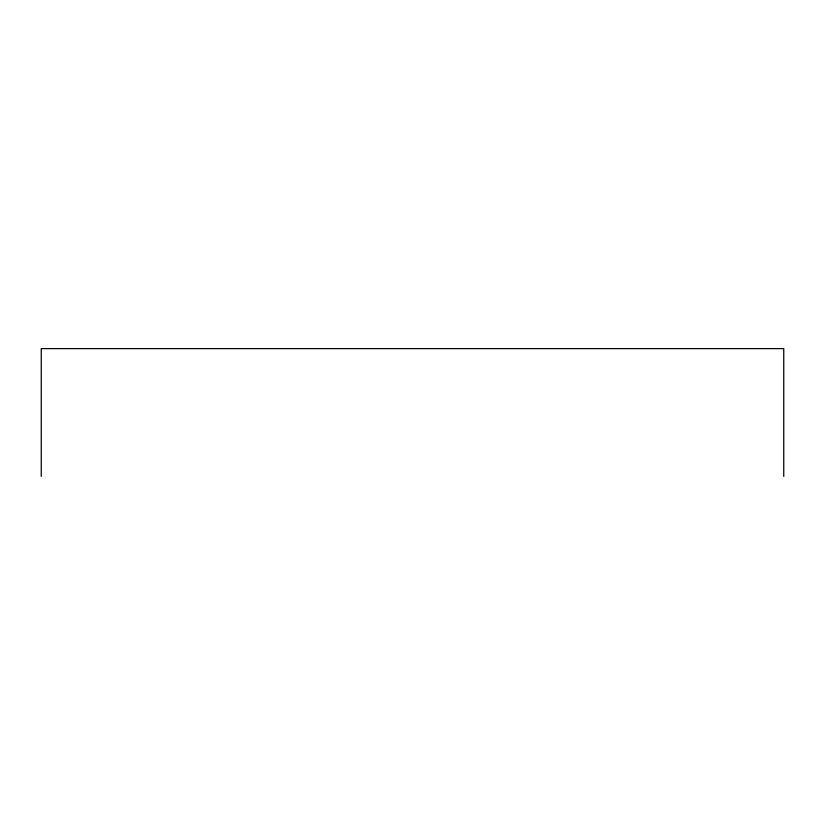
<?xml version="1.0" encoding="UTF-8"?>
<svg xmlns="http://www.w3.org/2000/svg" width="825" height="825" viewBox="0 0 825 825"><rect width="100%" height="100%" fill="white"/><g stroke="black" fill="none" stroke-linecap="round" stroke-linejoin="round"><path stroke-width="1.24" d="M783.75 476.396L783.75 348.604L41.25 348.604L41.25 476.396"/></g></svg>
